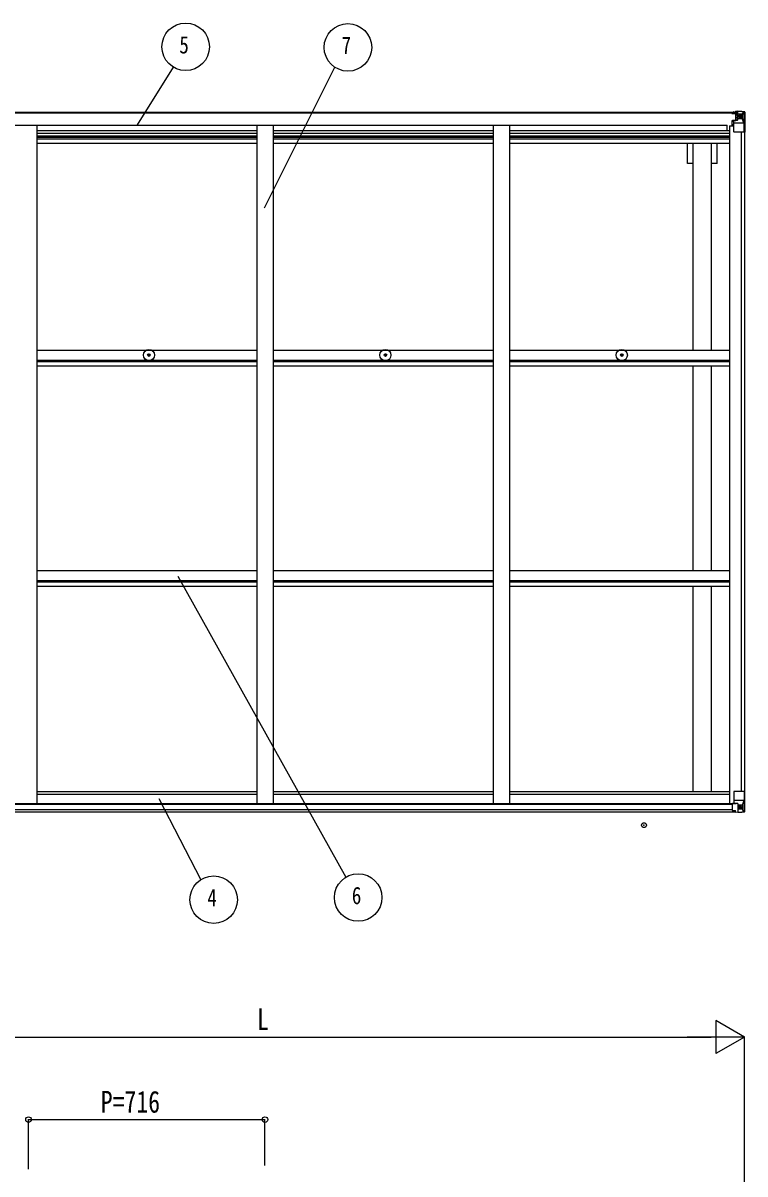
# Model space of a CAD drawing. Units: millimetres, scale not verified. Extents: x -10512 to 10512, y -7425 to 7425.
# Drawn here: x -1635 to 552, y -1441 to 2043 of the extents above; entities that cross this region are included whole.
import ezdxf
from ezdxf.enums import TextEntityAlignment as Align

# ---------------------------------------------------------------- set-up
doc = ezdxf.new("R2010")
doc.units = ezdxf.units.MM
doc.header["$LTSCALE"] = 30
doc.header["$PDMODE"] = 32
doc.header["$PDSIZE"] = 15
for name, color, linetype in [('0-4_YKK_13', 4, 'Continuous'), ('0-5_YKK_A1', 4, 'Continuous'), ('0-6_YKK_D', 6, 'Continuous')]:
    doc.layers.add(name, color=color, linetype=linetype)
doc.styles.add('ＭＳ ゴシック', font='')
doc.styles.get('ＭＳ ゴシック').set_extended_font_data('MS Gothic')

msp = doc.modelspace()

# ---------------------------------------------------------------- linework, layer by layer
at = {"layer": '0-4_YKK_13'}
for p, q in [((511.89, 1770.4), (511.89, 1771.32)), ((512.89, 1770.4), (511.89, 1770.4)), ((511.89, 1770.4), (511.89, 1768.83)), ((511.89, 1768.72), (511.89, 1768.83)), ((512.89, 1771.32), (512.89, 1770.4)), ((517.89, 1770.4), (512.89, 1770.4)), ((513.39, 1747.57), (514.39, 1747.58)), ((513.39, 1731.35), (513.39, 1747.57)), ((514.39, 1745.84), (513.39, 1745.85)), ((518.44, 1747.61), (514.39, 1747.58)), ((518.09, 1773.9), (516.4, 1773.47)), ((517.89, 1768.79), (517.89, 1770.4)), ((517.89, 1768.79), (527.89, 1768.7)), ((517.89, 1713.7), (517.89, 1746.8)), ((518.09, 1773.9), (518.39, 1773.9)), ((518.39, 1773.9), (518.39, 1773.47)), ((529.07, 1749.34), (518.72, 1747.69)), ((518.72, 1747.06), (529.07, 1748.71)), ((518.72, 1747.69), (518.72, 1747.06)), ((519.89, 1770.66), (527.89, 1770.66)), ((519.89, 1770.63), (527.89, 1770.63)), ((523.39, 1776.1), (529.89, 1775.7)), ((523.39, 1775.21), (523.39, 1776.1)), ((529.89, 1774.81), (523.39, 1775.21)), ((523.39, 1774.7), (523.39, 1775.21)), ((523.39, 1774.7), (523.39, 1774.29)), ((523.39, 1774.29), (528.39, 1774.2)), ((523.39, 1774.29), (523.39, 1773.47)), ((524.39, 1748.6), (524.39, 1768.56)), ((528.28, 1768.33), (524.39, 1768.33)), ((524.39, 1764.7), (528.39, 1764.7)), ((524.39, 1756.5), (528.39, 1756.5)), ((527.89, 1770.66), (527.89, 1768.7)), ((527.89, 1769.63), (528.39, 1769.63)), ((527.9, 1768.7), (527.89, 1768.7)), ((527.9, 1768.54), (527.9, 1768.7)), ((528.39, 1769.99), (529.89, 1769.99)), ((528.39, 1766.46), (529.89, 1766.46)), ((528.39, 1752.9), (529.89, 1752.9)), ((529.07, 1748.71), (529.07, 1749.34)), ((529.89, 1749.6), (529.89, 1775.7)), ((529.89, 1775.58), (541.89, 1774.8)), ((530.89, 1766.46), (529.89, 1766.46)), ((541.89, 1766.46), (529.89, 1766.46)), ((541.89, 1752.9), (529.89, 1752.9)), ((536.41, 1759.26), (536.41, 1758.3)), ((544.23, 1766.4), (541.89, 1766.46)), ((541.89, 1752.9), (544.23, 1752.93)), ((541.89, 1752.9), (541.89, 1752.9)), ((541.98, 1774.79), (549.91, 1774.32)), ((544.23, 1752.93), (544.23, 1766.4)), ((548.5, 1739.58), (544.36, 1751.67)), ((545.08, 1769.91), (547.81, 1773.58)), ((549.05, 1773.35), (549.05, 1773.28)), ((549.05, 1712.7), (549.05, 1773.28)), ((550.95, 1774.41), (550.95, 1774.41)), ((550.95, 1774.37), (550.95, 1774.4)), ((551.89, 1773.41), (551.89, 1773.37)), ((513.39, 1735.7), (517.89, 1735.7)), ((541.89, 1739.37), (517.89, 1739.37)), ((549.05, 1712.7), (518.89, 1712.7)), ((548.5, 1739.58), (541.89, 1739.37)), ((-1255.53, 1038.38), (-1254.42, 1038.4)), ((-1255.53, 1037.38), (-1254.42, 1037.37)), ((-1254.42, 1038.4), (-1253.9, 1038.5)), ((-1254.42, 1037.37), (-1253.9, 1037.26)), ((-1253.8, 1039.02), (-1253.9, 1038.5)), ((-1253.8, 1036.75), (-1253.9, 1037.26)), ((-1253.79, 1040.13), (-1253.8, 1039.02)), ((-1253.79, 1035.64), (-1253.8, 1036.75)), ((-1252.79, 1040.13), (-1252.77, 1039.02)), ((-1252.79, 1035.64), (-1252.77, 1036.75)), ((-1252.77, 1039.02), (-1252.67, 1038.5)), ((-1252.77, 1036.75), (-1252.67, 1037.26)), ((-1252.15, 1038.4), (-1252.67, 1038.5)), ((-1252.15, 1037.37), (-1252.67, 1037.26)), ((-1251.04, 1038.38), (-1252.15, 1038.4)), ((-1251.04, 1037.38), (-1252.15, 1037.37)), ((-539.53, 1038.38), (-538.42, 1038.4)), ((-539.53, 1037.38), (-538.42, 1037.37)), ((-538.42, 1038.4), (-537.9, 1038.5)), ((-538.42, 1037.37), (-537.9, 1037.26)), ((-537.8, 1039.02), (-537.9, 1038.5)), ((-537.8, 1036.75), (-537.9, 1037.26)), ((-537.79, 1040.13), (-537.8, 1039.02)), ((-537.79, 1035.64), (-537.8, 1036.75)), ((-536.79, 1040.13), (-536.77, 1039.02)), ((-536.79, 1035.64), (-536.77, 1036.75)), ((-536.77, 1039.02), (-536.67, 1038.5)), ((-536.77, 1036.75), (-536.67, 1037.26)), ((-536.15, 1038.4), (-536.67, 1038.5)), ((-536.15, 1037.37), (-536.67, 1037.26)), ((-535.04, 1038.38), (-536.15, 1038.4)), ((-535.04, 1037.38), (-536.15, 1037.37)), ((176.47, 1038.38), (177.58, 1038.4)), ((176.47, 1037.38), (177.58, 1037.37)), ((177.58, 1038.4), (178.1, 1038.5)), ((177.58, 1037.37), (178.1, 1037.26)), ((178.2, 1039.02), (178.1, 1038.5)), ((178.2, 1036.75), (178.1, 1037.26)), ((178.21, 1040.13), (178.2, 1039.02)), ((178.21, 1035.64), (178.2, 1036.75)), ((179.21, 1040.13), (179.23, 1039.02)), ((179.21, 1035.64), (179.23, 1036.75)), ((179.23, 1039.02), (179.33, 1038.5)), ((179.23, 1036.75), (179.33, 1037.26)), ((179.85, 1038.4), (179.33, 1038.5)), ((179.85, 1037.37), (179.33, 1037.26)), ((180.96, 1038.38), (179.85, 1038.4)), ((180.96, 1037.38), (179.85, 1037.37)), ((517.89, -284.28), (517.89, -317.38)), ((541.89, -309.95), (517.89, -309.95)), ((551.89, -283.28), (518.89, -283.28)), ((548.5, -310.16), (541.89, -309.95)), ((548.5, -310.16), (544.36, -322.25)), ((549.05, -283.28), (549.05, -343.86)), ((551.89, -343.99), (551.89, -283.28)), ((513.39, -320.44), (513.39, -340.59)), ((523.39, -319.49), (514.39, -319.53)), ((514.39, -341.3), (523.39, -341.36)), ((518.72, -317.64), (529.07, -319.29)), ((518.72, -318.27), (518.72, -317.64)), ((526.37, -319.49), (518.72, -318.27)), ((529.89, -319.49), (523.39, -319.49)), ((523.39, -346.68), (523.39, -340.73)), ((529.07, -319.29), (529.07, -319.49)), ((529.89, -319.49), (529.89, -346.28)), ((529.89, -323.48), (541.89, -323.48)), ((541.89, -337.04), (529.89, -337.04)), ((529.89, -346.16), (541.89, -345.38)), ((537.37, -329.84), (537.37, -328.88)), ((541.89, -323.48), (541.89, -323.48)), ((541.89, -323.48), (544.23, -323.51)), ((544.23, -336.98), (541.89, -337.04)), ((541.98, -345.38), (549.91, -344.9)), ((544.23, -323.51), (544.23, -336.98)), ((545.08, -340.49), (547.81, -344.16)), ((549.05, -343.93), (549.05, -343.86)), ((550.95, -344.95), (550.95, -344.99))]:
    msp.add_line(p, q, dxfattribs=at)
for points in [[(517.89, 1768.79), (517.89, 1768.78), (511.89, 1768.83)], [(512.89, 1768.67), (527.89, 1768.54), (527.9, 1768.54)], [(514.39, 1747.58), (514.39, 1745.84), (517.89, 1745.82)], [(527.89, 1769.63), (519.89, 1769.63), (519.89, 1771.32)], [(523.39, 1774.7), (528.39, 1774.7), (528.39, 1749.23)], [(550.95, 1774.41), (541.89, 1774.96), (529.89, 1775.7)], [(535.45, 1761.18), (534.49, 1761.18), (534.49, 1760.22), (535.45, 1760.22)], [(537.37, 1762.14), (537.37, 1763.1), (536.41, 1763.1), (536.41, 1762.14)], [(536.41, 1758.3), (537.37, 1758.3), (537.37, 1759.26)], [(538.33, 1760.22), (539.29, 1760.22), (539.29, 1761.18), (538.33, 1761.18)], [(551.89, 1773.37), (551.89, 1712.7), (549.05, 1712.7)], [(513.39, -340.59), (513.4, -340.7), (523.39, -340.73)], [(550.95, -344.99), (541.89, -345.54), (523.39, -346.68)], [(535.45, -330.8), (534.49, -330.8), (534.49, -331.76), (535.45, -331.76)], [(537.37, -328.88), (536.41, -328.88), (536.41, -329.84)], [(536.41, -332.72), (536.41, -333.68), (537.37, -333.68), (537.37, -332.72)], [(538.33, -331.76), (539.29, -331.76), (539.29, -330.8), (538.33, -330.8)]]:
    msp.add_lwpolyline(points, dxfattribs=at)
for centre, radius in [((536.89, 1760.7), 5.3), ((-1253.29, 1037.88), 17), ((-537.29, 1037.88), 17), ((178.71, 1037.88), 17), ((-1253.29, 1037.88), 4), ((-537.29, 1037.88), 4), ((178.71, 1037.88), 4), ((536.89, -331.28), 5.3)]:
    msp.add_circle(centre, radius, dxfattribs=at)
for centre, radius, start, end in [((512.76, 1776.36), 7.69, 263.56574, 271.03001), ((518.83, 1746.76), 0.937, 96.73234, 177.67791), ((518.83, 1746.12), 0.937, 96.73234, 177.67791), ((527.89, 1771.16), 0.5, 270.00309, 0.00198), ((527.89, 1771.13), 0.5, 269.99891, 359.99891), ((527.89, 1768.2), 0.5, 359.95536, 89.47105), ((527.88, 1768.03), 0.513, 358.95293, 88.11972), ((528.96, 1750.27), 0.937, 276.73234, 357.67791), ((528.96, 1749.64), 0.937, 276.73234, 357.67791), ((535.45, 1762.14), 0.96, 270, 0), ((535.45, 1759.26), 0.96, 0, 90), ((538.33, 1762.14), 0.96, 180, 270), ((538.33, 1759.26), 0.96, 90, 180), ((547.77, 1773.41), 1.28, 357.54105, 48.82169), ((549.74, 1787.02), 12.7, 264.89689, 270.75534), ((550.89, 1773.41), 0.999, 0.04917, 86.5576), ((550.89, 1773.41), 1, 359.99921, 86.49983), ((550.89, 1773.37), 0.999, 0.04917, 86.5576), ((518.89, 1713.7), 1, 180, 270), ((-1253.29, 1037.88), 2.3, 167.44414, 192.55586), ((-1253.29, 1037.88), 2.3, 77.44414, 102.55586), ((-1253.29, 1037.88), 2.3, 257.44414, 282.55586), ((-1253.29, 1037.88), 2.3, 347.44414, 12.55586), ((-537.29, 1037.88), 2.3, 167.44414, 192.55586), ((-537.29, 1037.88), 2.3, 77.44414, 102.55586), ((-537.29, 1037.88), 2.3, 257.44414, 282.55586), ((-537.29, 1037.88), 2.3, 347.44414, 12.55586), ((178.71, 1037.88), 2.3, 167.44414, 192.55586), ((178.71, 1037.88), 2.3, 77.44414, 102.55586), ((178.71, 1037.88), 2.3, 257.44414, 282.55586), ((178.71, 1037.88), 2.3, 347.44414, 12.55586), ((518.89, -284.28), 1, 90, 180), ((518.83, -316.7), 0.937, 182.32209, 263.26766), ((518.83, -317.34), 0.937, 182.32209, 263.26766), ((528.96, -320.22), 0.937, 50.93398, 83.26766), ((535.45, -329.84), 0.96, 270, 0), ((535.45, -332.72), 0.96, 0, 90), ((538.33, -329.84), 0.96, 180, 270), ((538.33, -332.72), 0.96, 90, 180), ((547.77, -343.99), 1.28, 311.17831, 2.45895), ((549.74, -357.6), 12.7, 89.24466, 95.10311), ((550.89, -343.95), 0.999, 273.4424, 359.95083), ((550.89, -343.99), 0.999, 273.4424, 359.95083), ((550.89, -343.99), 1, 273.50017, 0.00079)]:
    msp.add_arc(centre, radius, start, end, dxfattribs=at)
for centre, major_axis, ratio, start_param, end_param in [((623.64, 1766.46), (-81.75, 0), 0.061163, 6.2824128, 6.2831853), ((547.1, 1766.32), (-0.03, 5), 0.573921, 0.7672717, 1.551125), ((545.63, 1752.95), (0, 3), 0.468246, 1.5772882, 2.0127935), ((548.76, 1771.39), (0.02, 3), 0.466854, 0.125683, 0.7596956), ((548.95, 1774.49), (-2, 0.12), 0.060933, 2.0712557, 3.1453404), ((349.95, 1786.72), (-201, 12.36), 0.060933, 3.1453404, 3.145839), ((547.78, 1741.93), (-0.85, 2.32), 0.403757, 3.0087805, 3.9744392), ((547.78, -312.51), (-0.85, -2.32), 0.403757, 2.3087461, 3.2744049), ((514.39, -320.43), (-1, -0.021), 0.906239, 4.6936843, 6.2644806), ((514.39, -340.6), (-1, 0.012), 0.707053, 0.1587743, 1.5795216), ((623.64, -337.04), (-81.75, 0), 0.061163, 0, 0.0007725), ((545.63, -323.53), (0, -3), 0.468246, 4.2703918, 4.7058971), ((547.1, -336.9), (-0.03, -5), 0.573921, 4.7320603, 5.5159136), ((548.76, -341.97), (0.02, -3), 0.466854, 5.5234897, 6.1575023), ((548.95, -345.07), (-2, -0.12), 0.060933, 3.1378449, 4.2119296), ((349.95, -357.3), (-201, -12.36), 0.060933, 3.1373463, 3.1378449)]:
    msp.add_ellipse(centre, major_axis=major_axis, ratio=ratio, start_param=start_param, end_param=end_param, dxfattribs=at)
at = {"layer": '0-5_YKK_A1'}
for p, q in [((-2332.61, 1773.47), (528.39, 1773.47)), ((-2332.61, 1771.32), (528.39, 1771.32)), ((-2301.61, 1733.18), (497.39, 1733.18)), ((-1593.11, 1733.17), (-1593.11, -319.3)), ((-1593.11, 1717.67), (-927.11, 1717.67)), ((-1593.11, 1709.27), (-927.11, 1709.27)), ((-927.11, 1733.17), (-927.11, -319.3)), ((-877.11, 1733.17), (-877.11, -319.3)), ((-877.11, 1717.67), (-211.11, 1717.67)), ((-877.11, 1709.27), (-211.11, 1709.27)), ((-211.11, 1733.17), (-211.11, -319.3)), ((-161.11, 1733.17), (-161.11, -319.3)), ((-161.11, 1717.67), (504.89, 1717.67)), ((-161.11, 1709.27), (504.89, 1709.27)), ((497.39, 1717.67), (497.39, 1733.18)), ((504.89, 1731.35), (504.89, -319.3)), ((504.89, 1731.35), (517.89, 1731.35)), ((540.19, 1712.7), (540.19, -283.28)), ((549.89, 1712.7), (549.89, -283.28)), ((-1593.11, 1701.07), (-927.11, 1701.07)), ((-1593.11, 1697.15), (-927.11, 1697.15)), ((-1593.11, 1692.07), (-927.11, 1692.07)), ((-1593.11, 1679.06), (-927.11, 1679.06)), ((-877.11, 1701.07), (-211.11, 1701.07)), ((-877.11, 1697.15), (-211.11, 1697.15)), ((-877.11, 1692.07), (-211.11, 1692.07)), ((-877.11, 1679.06), (-211.11, 1679.06)), ((-161.11, 1701.07), (504.89, 1701.07)), ((-161.11, 1697.15), (504.89, 1697.15)), ((-161.11, 1692.07), (504.89, 1692.07)), ((-161.11, 1679.06), (504.89, 1679.06)), ((377.69, 1617.47), (377.69, 1679.06)), ((395.39, 1052.41), (395.39, 1679.06)), ((450.39, 1052.41), (450.39, 1679.06)), ((468.09, 1617.47), (468.09, 1679.06)), ((395.39, 1617.47), (377.69, 1617.47)), ((468.09, 1617.47), (450.39, 1617.47)), ((-1593.08, 1052.41), (-927.11, 1052.41)), ((-877.08, 1052.41), (-211.11, 1052.41)), ((-161.08, 1052.41), (504.89, 1052.41)), ((-1593.08, 1022.67), (-927.11, 1022.67)), ((-1593.08, 1018.12), (-927.11, 1018.12)), ((-877.08, 1022.67), (-211.11, 1022.67)), ((-877.08, 1018.12), (-211.11, 1018.12)), ((-161.08, 1022.67), (504.89, 1022.67)), ((-161.08, 1018.12), (504.89, 1018.12)), ((-1593.08, 1005.11), (-927.11, 1005.11)), ((-877.08, 1005.11), (-211.11, 1005.11)), ((-161.08, 1005.11), (504.89, 1005.11)), ((395.39, 385.41), (395.39, 1005.11)), ((450.39, 385.41), (450.39, 1005.11)), ((-1593.08, 385.41), (-927.11, 385.41)), ((-877.08, 385.41), (-211.11, 385.41)), ((-161.08, 385.41), (504.89, 385.41)), ((-1593.08, 355.68), (-927.11, 355.68)), ((-1593.08, 351.13), (-927.11, 351.13)), ((-877.08, 355.68), (-211.11, 355.68)), ((-877.08, 351.13), (-211.11, 351.13)), ((-161.08, 355.68), (504.89, 355.68)), ((-161.08, 351.13), (504.89, 351.13)), ((-1593.08, 338.12), (-927.11, 338.12)), ((-877.08, 338.12), (-211.11, 338.12)), ((-161.08, 338.12), (504.89, 338.12)), ((395.39, -283.13), (395.39, 338.12)), ((450.39, -283.13), (450.39, 338.12)), ((-1593.11, -283.13), (-927.11, -283.13)), ((-1593.11, -291.48), (-927.11, -291.48)), ((-877.11, -283.13), (-211.11, -283.13)), ((-877.11, -291.48), (-211.11, -291.48)), ((-161.11, -283.13), (504.89, -283.13)), ((-161.11, -291.48), (504.89, -291.48)), ((-2329.37, -319.3), (525.16, -319.3)), ((-2327.61, -345.08), (523.39, -345.08)), ((-2317.61, -321.56), (513.39, -321.56)), ((-2317.61, -337.18), (513.39, -337.18))]:
    msp.add_line(p, q, dxfattribs=at)
msp.add_point((245.97, -384.99), dxfattribs=at)
at = {"layer": '0-6_YKK_D'}
for p, q in [((-1287.9, 1734.72), (-1178.69, 1908.77)), ((-902.94, 1483.04), (-689.99, 1908.7)), ((-1165.83, 368.82), (-657.23, -542.65)), ((-1223.55, -304.73), (-1096.38, -550.12)), ((549.89, -1026.26), (463.29, -976.26)), ((463.29, -976.26), (463.29, -1076.26)), ((-2254.11, -1026.26), (449.89, -1026.26)), ((549.89, -1026.26), (376.69, -1026.26)), ((549.89, -1026.26), (463.29, -1076.26)), ((549.89, -1485.84), (549.89, -1025.26)), ((-1618.11, -1426.37), (-1618.11, -1275.26)), ((-1618.11, -1276.26), (-902.11, -1276.26)), ((-902.11, -1415.23), (-902.11, -1275.26))]:
    msp.add_line(p, q, dxfattribs=at)
for centre, radius in [((-1142.16, 1970.82), 72), ((-650.71, 1969.04), 72), ((-1057.31, -610.6), 72), ((-619.68, -604.08), 72), ((-1618.11, -1276.26), 8.5), ((-902.11, -1276.26), 8.5)]:
    msp.add_circle(centre, radius, dxfattribs=at)

# ---------------------------------------------------------------- texts
at = {"layer": '0-6_YKK_D', "style": 'ＭＳ ゴシック', "width": 0.8}
for s, height, p in [('5', 52.79, (-1161.36, 1934.82)), ('7', 52.79, (-669.91, 1933.04)), ('4', 52.79, (-1076.51, -646.6)), ('6', 52.79, (-638.88, -640.08)), ('L', 65.98, (-926.11, -1024.96)), ('P=716', 65.98, (-1399.31, -1274.96))]:
    msp.add_text(s, height=height, dxfattribs=at).set_placement(p, align=Align.BOTTOM_LEFT)

doc.saveas('drawing.dxf')
